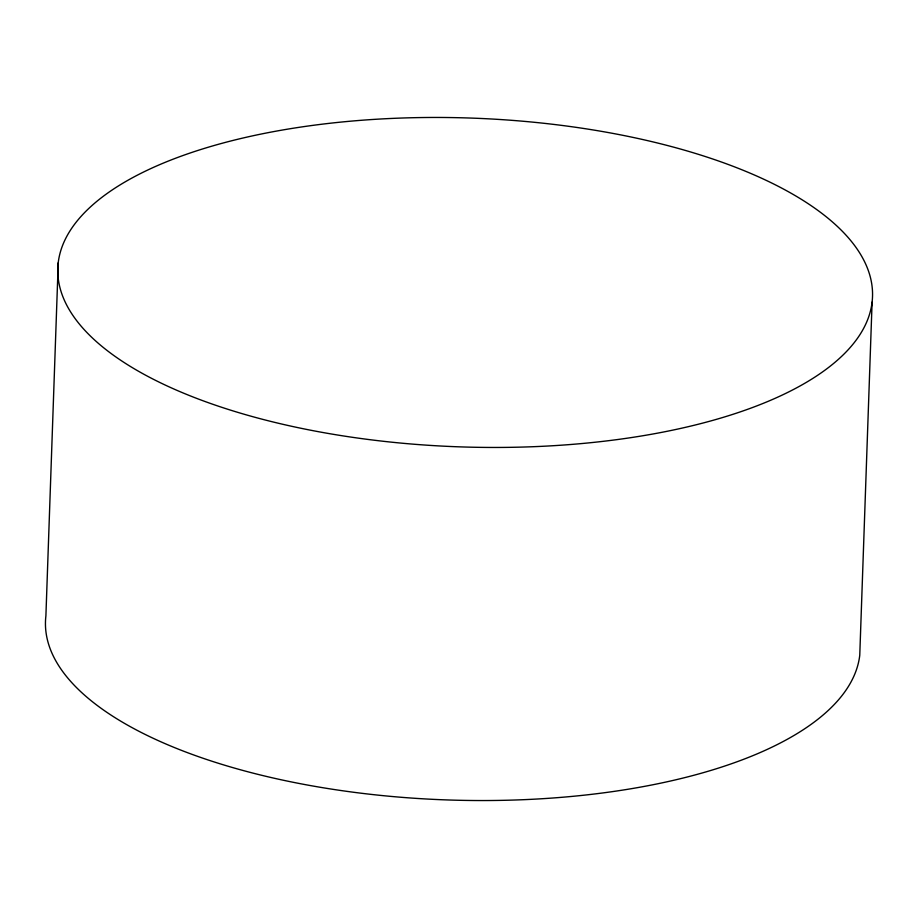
<?xml version="1.0" encoding="UTF-8"?>
<svg xmlns="http://www.w3.org/2000/svg" width="918" height="918" viewBox="0 0 918 918"><rect width="100%" height="100%" fill="white"/><g stroke="black" fill="none" stroke-linecap="round" stroke-linejoin="round"><path stroke-width="1.38" d="M58.236 262.789L45.9 615.875A407.592 164.483 2 0 0 433.594 799.371A407.592 164.483 2 0 0 859.764 655.211L872.1 302.125A407.592 164.483 2 0 0 278.361 130.746A407.592 164.483 2 0 0 245.037 414.5A407.592 164.483 2 0 0 872.1 302.125"/></g></svg>
